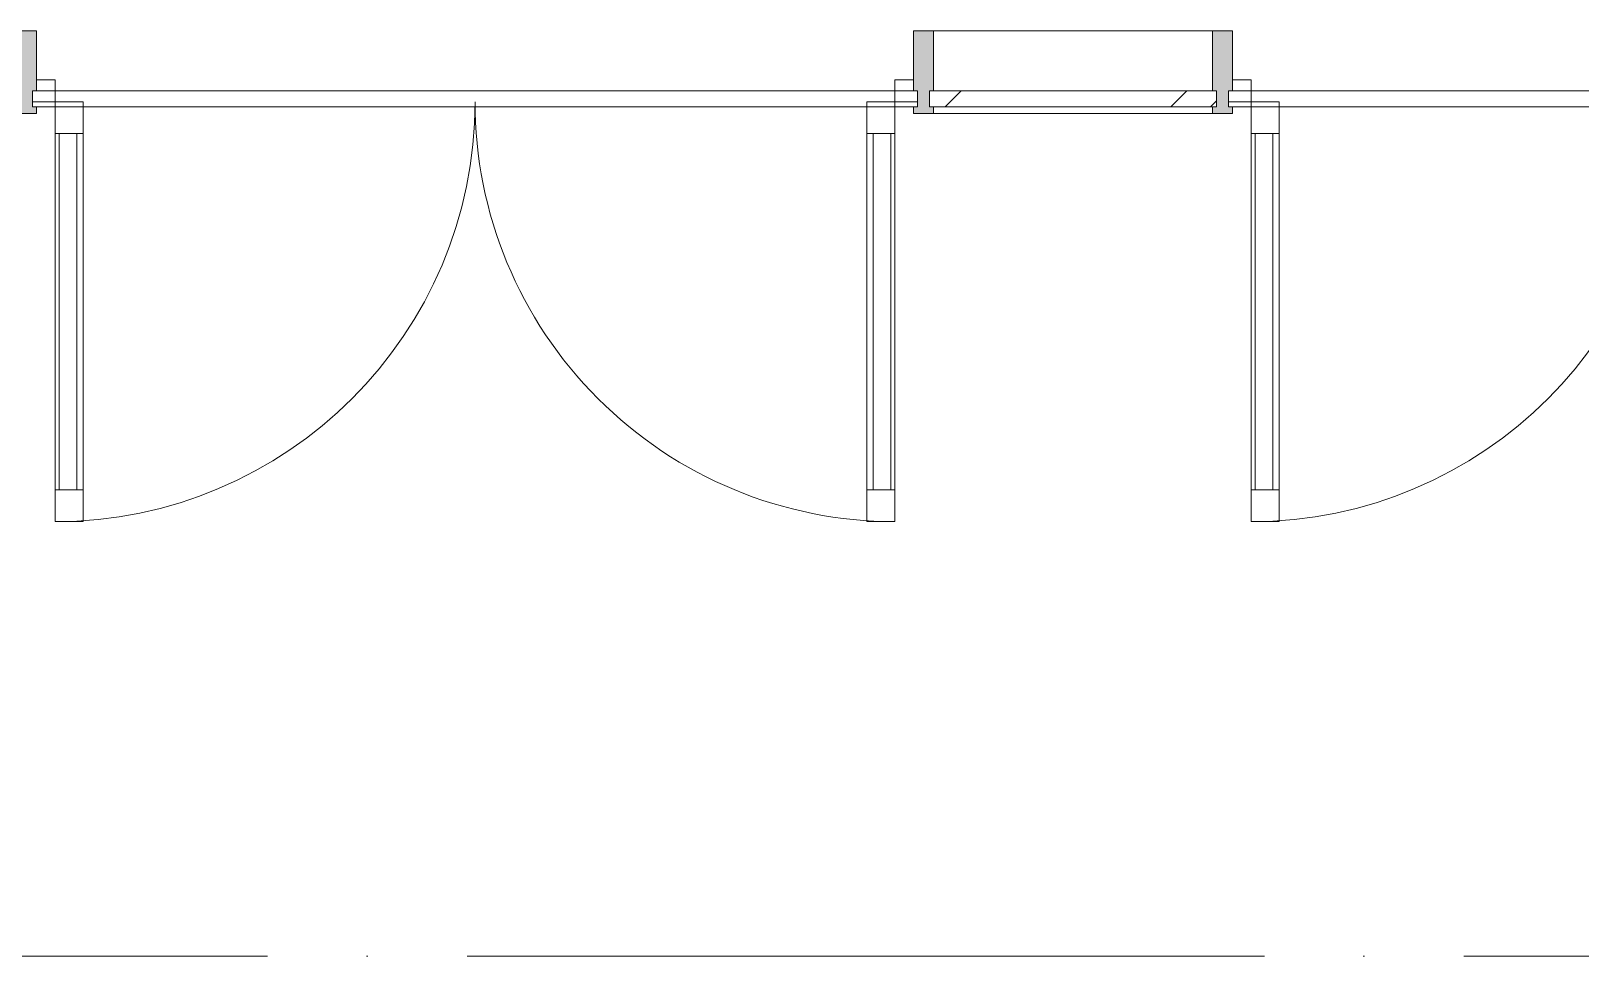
# Model space of a CAD drawing. Header units: millimetres. Extents: x -592259 to 288321, y -552984 to 293768.
# Drawn here: x 138649 to 142535, y 10225 to 12545 of the extents above; entities that cross this region are included whole.
import ezdxf

# ---------------------------------------------------------------- set-up
doc = ezdxf.new("R2010")
doc.units = ezdxf.units.MM
doc.linetypes.add('ADSK_Линия сетки', pattern=[2500, 2000, -250, 0, -250])
for name, color, linetype, lineweight in [('A-DETL-GENF-OTLN', 250, 'Continuous', 5), ('A-DOOR-____-OTLN', 250, 'Continuous', 5), ('A-GLAZ-____-MCUT', 250, 'Continuous', 9), ('A-GLAZ-____-OTLN', 250, 'Continuous', 5), ('A-GLAZ-CURT-OTLN', 250, 'Continuous', 5), ('A-GLAZ-CWMG-MCUT', 250, 'Continuous', 9), ('A-GLAZ-CWMG-OTLN', 250, 'Continuous', 5), ('S-GRID-____-OTLN', 250, 'Continuous', 9)]:
    doc.layers.add(name, color=color, linetype=linetype, lineweight=lineweight)

# ---------------------------------------------------------------- blocks, each defined once
blk = doc.blocks.new('PNS_Панель прямоугольная - Нр_Металл - 40мм-36089714-АР1_Маркировочный план 1 этажа С2и3')
at = {"layer": 'A-GLAZ-____-OTLN'}
for p, q in [((-1100, 0), (1100, 0)), ((-1100, 0), (1100, 0)), ((1100, -40), (-1100, -40))]:
    blk.add_line(p, q, dxfattribs=at)
blk = doc.blocks.new('Дверь_Витражная_СКБ_2Ст - ДВН_ДАО_Главный вход-36089722-АР1_Маркировочный план 1 этажа С2и3')
at = {"layer": 'A-DETL-GENF-OTLN', "lineweight": 5}
for p, q in [((-1053, 1040.5), (-983, 1040.5)), ((-1053, 1040.5), (-1053, -12.5)), ((-983, 1040.5), (-1053, 1040.5)), ((-1053, 1040.5), (-1053, -12.5)), ((-983, 1040.5), (-983, -12.5)), ((-983, -12.5), (-983, 1040.5)), ((1053, 1040.5), (983, 1040.5)), ((983, 1040.5), (983, -12.5)), ((1053, 1040.5), (983, 1040.5)), ((983, 1040.5), (983, -12.5)), ((1053, 1040.5), (1053, -12.5)), ((1053, -12.5), (1053, 1040.5)), ((-1053, 960.5), (-983, 960.5)), ((-1043, 960.5), (-1043, 67.5)), ((-999, 960.5), (-999, 67.5)), ((1053, 960.5), (983, 960.5)), ((999, 960.5), (999, 67.5)), ((1043, 960.5), (1043, 67.5)), ((-1053, 67.5), (-983, 67.5)), ((1053, 67.5), (983, 67.5)), ((-1053, -12.5), (-1110, -12.5)), ((-1053, -12.5), (-1110, -12.5)), ((-983, -12.5), (-1053, -12.5)), ((-1053, -12.5), (-983, -12.5)), ((-1053, -67.5), (-1053, -12.5)), ((-1053, -67.5), (-1053, -12.5)), ((983, -12.5), (1053, -12.5)), ((983, -12.5), (1053, -12.5)), ((1053, -67.5), (1053, -12.5)), ((1053, -12.5), (1110, -12.5)), ((1053, -12.5), (1053, -67.5)), ((1110, -12.5), (1053, -12.5)), ((-1100, -67.5), (-1053, -67.5)), ((-1100, -67.5), (-1053, -67.5)), ((1100, -67.5), (1053, -67.5)), ((1053, -67.5), (1100, -67.5))]:
    blk.add_line(p, q, dxfattribs=at)
at = {"layer": 'A-DOOR-____-OTLN'}
for p, q in [((-1053, 1040.5), (-1053, -12.5)), ((1053, 1040.5), (1053, -12.5))]:
    blk.add_line(p, q, dxfattribs=at)
for centre, start, end in [((-1053, -12.5), 360, 90), ((1053, -12.5), 90, 180)]:
    blk.add_arc(centre, 1053, start, end, dxfattribs=at)
blk = doc.blocks.new('PNS_Панель прямоугольная3 - Нр_Стекло - 40мм 2-36089407-АР1_Маркировочный план 1 этажа С2и3')
at = {"layer": 'A-GLAZ-____-OTLN'}
h = blk.add_hatch(dxfattribs=at)
h.set_pattern_fill('FP_109', color=256, style=0, pattern_type=2)
h.set_pattern_definition([(225, (129075, 12255), (282.8427, -282.8427), [200, -600]), (225, (129275, 12355), (282.8427, -282.8427), [600, -200]), (225, (128875, 12455), (282.8427, -282.8427), [200, -600])])
h.paths.add_polyline_path([(-50, 0), (-360, 0), (-360, -40), (360, -40), (360, 0), (350, 0)])
at = {"layer": 'A-GLAZ-____-MCUT', "lineweight": 5}
for p, q in [((350, 0), (-350, 0)), ((-350, -40), (350, -40))]:
    blk.add_line(p, q, dxfattribs=at)
at = {"layer": 'A-GLAZ-____-OTLN'}
blk.add_line((-360, 0), (360, 0), dxfattribs=at)
blk = doc.blocks.new('Прямоугольный импост - Импост структурный с накладкой - 190мм-36089257-АР1_Маркировочный план 1 этажа С2и3')
at = {"layer": 'A-GLAZ-CWMG-OTLN'}
blk.add_hatch(color=50, dxfattribs=at).paths.add_polyline_path([(15, -17), (-25, -17), (-25, 0), (-15, 0), (-15, 40), (-25, 40), (-25, 190), (25, 190), (25, 40), (15, 40), (15, 0), (25, 0), (25, -17)])
at = {"layer": 'A-GLAZ-CWMG-MCUT', "lineweight": 5}
for p, q in [((-25, 40), (-25, 190)), ((-25, 190), (25, 190)), ((25, 190), (25, 40)), ((-15, 40), (-25, 40)), ((-15, 0), (-15, 40)), ((15, 40), (15, 0)), ((25, 40), (15, 40)), ((-25, -17), (-25, 0)), ((-25, 0), (-15, 0)), ((15, 0), (25, 0)), ((25, 0), (25, -17)), ((25, -17), (-25, -17))]:
    blk.add_line(p, q, dxfattribs=at)
blk = doc.blocks.new('Прямоугольный импост - Импост структурный с накладкой - 190мм-36088555-АР1_Маркировочный план 1 этажа С2и3')
at = {"layer": 'A-GLAZ-CWMG-OTLN'}
for p, q in [((129325, 12545), (128625, 12545)), ((129325, 12338), (128625, 12338))]:
    blk.add_line(p, q, dxfattribs=at)

msp = doc.modelspace()

# ---------------------------------------------------------------- linework, layer by layer
at = {"layer": 'S-GRID-____-OTLN', "color": 18, "linetype": 'ADSK_Линия сетки', "true_color": 0x000000}
msp.add_line((77240.3519, 10225), (168626.8279, 10225), dxfattribs=at)

# ---------------------------------------------------------------- block references
at = {"layer": 'A-DOOR-____-OTLN', "color": 18, "true_color": 0x000000, "rotation": 180}
for p in [(139762.9138, 12355), (142762.9138, 12355)]:
    msp.add_blockref('Дверь_Витражная_СКБ_2Ст - ДВН_ДАО_Главный вход-36089722-АР1_Маркировочный план 1 этажа С2и3', p, dxfattribs=at)
at = {"layer": 'A-GLAZ-____-MCUT', "color": 18, "lineweight": 5, "true_color": 0x000000, "rotation": 180}
msp.add_blockref('PNS_Панель прямоугольная3 - Нр_Стекло - 40мм 2-36089407-АР1_Маркировочный план 1 этажа С2и3', (141262.9138, 12355), dxfattribs=at)
at = {"layer": 'A-GLAZ-CURT-OTLN', "color": 18, "true_color": 0x000000, "rotation": 180}
for p in [(139762.9138, 12355), (142762.9138, 12355)]:
    msp.add_blockref('PNS_Панель прямоугольная - Нр_Металл - 40мм-36089714-АР1_Маркировочный план 1 этажа С2и3', p, dxfattribs=at)
at = {"layer": 'A-GLAZ-CWMG-OTLN', "color": 18, "true_color": 0x000000, "extrusion": (0, 0, -1)}
for p in [(-138637.9138, 12355), (-140887.9138, 12355), (-141637.9138, 12355)]:
    msp.add_blockref('Прямоугольный импост - Импост структурный с накладкой - 190мм-36089257-АР1_Маркировочный план 1 этажа С2и3', p, dxfattribs=at)
at = {"layer": 'A-GLAZ-CWMG-OTLN', "color": 18, "true_color": 0x000000}
msp.add_blockref('Прямоугольный импост - Импост структурный с накладкой - 190мм-36088555-АР1_Маркировочный план 1 этажа С2и3', (12287.9138, -0.0006), dxfattribs=at)

doc.saveas('drawing.dxf')
